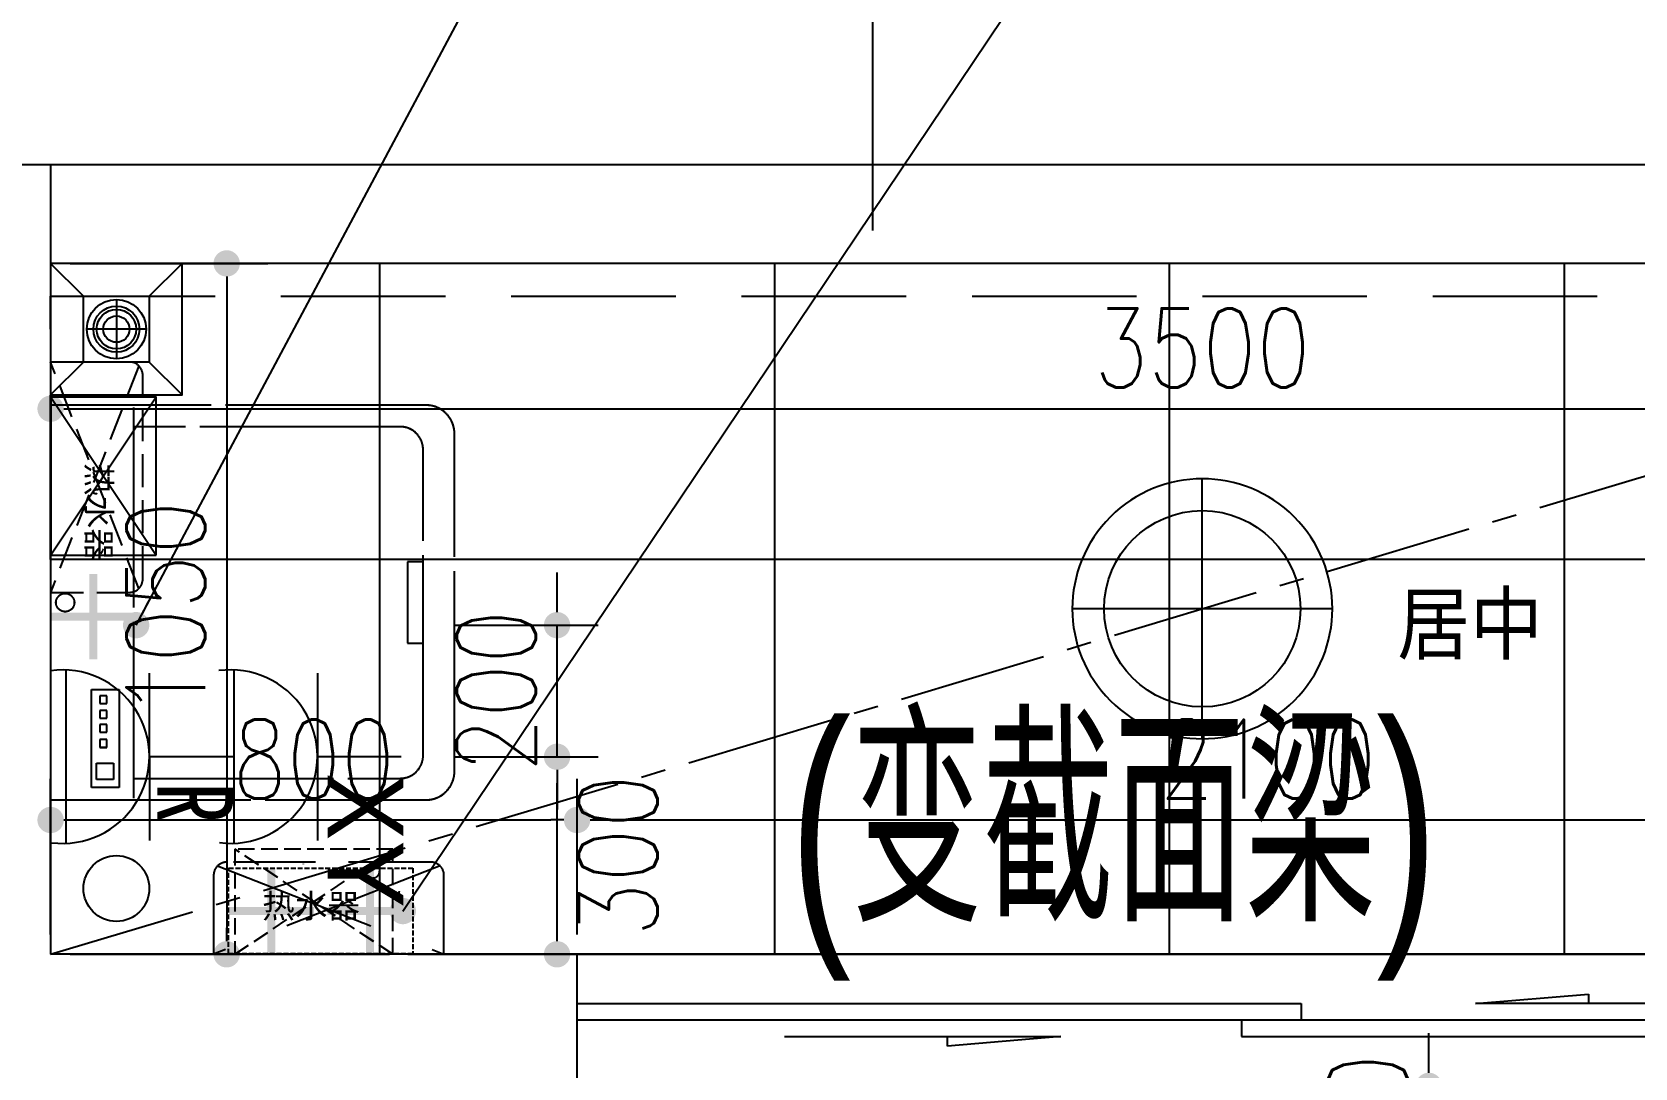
# Model space of a CAD drawing. Header units: inches. Extents: x -2597087 to 134135, y -662679 to 20000.
# Drawn here: x 6142 to 8577, y -9050 to -7476 of the extents above; entities that cross this region are included whole.
import ezdxf
from ezdxf.enums import TextEntityAlignment as Align

# ---------------------------------------------------------------- set-up
doc = ezdxf.new("R2010")
doc.units = ezdxf.units.IN
doc.header["$LTSCALE"] = 100
doc.header["$MEASUREMENT"] = 0
for name, pattern in [('$0$DASH', [0.35, 0.25, -0.1]), ('__DASH', [0.35, 0.25, -0.1]), ('CENTER', [50.8, 31.75, -6.35, 6.35, -6.35]), ('CENTER2', [1.125, 0.75, -0.125, 0.125, -0.125]), ('DASH', [0.35, 0.25, -0.1]), ('DASHDOT2', [12.7, 6.35, -3.175, 0, -3.175]), ('HIDDENX2', [0.75, 0.5, -0.25])]:
    doc.linetypes.add(name, pattern=pattern)
doc.layers.get('0').update_dxf_attribs({"linetype": 'CONTINUOUS'})
doc.layers.get('Defpoints').update_dxf_attribs({"linetype": 'CONTINUOUS'})
for name, color, linetype in [('-04给水图层', 142, 'CENTER'), ('00-梁编号', 2, 'CONTINUOUS'), ('00-梁虚线', 4, 'DASH'), ('DOOR', 4, 'CONTINUOUS'), ('EQUIP-动力', 3, 'CONTINUOUS'), ('floor', 8, 'CONTINUOUS'), ('IFC-NORM', 8, 'CONTINUOUS'), ('P平-FURN3', 251, 'CONTINUOUS'), ('RC-dim', 3, 'CONTINUOUS'), ('RC-LIGHT', 1, 'CONTINUOUS'), ('VPIPE-废水', 91, 'DASH'), ('WALL', 7, 'CONTINUOUS'), ('wall-dim', 3, 'CONTINUOUS'), ('WINDOW', 4, 'CONTINUOUS'), ('天地共', 1, 'CONTINUOUS'), ('天花开线', 4, 'CONTINUOUS'), ('家具', 1, 'DASH')]:
    doc.layers.add(name, color=color, linetype=linetype)
doc.styles.get("Standard").update_dxf_attribs({"font": 'txt.shx', "width": 0.8, "bigfont": 'GBCBIG.shx'})
doc.styles.add('STYLE1', font='stylu.ttf')
doc.styles.add('宋体', font='', dxfattribs={"width": 0.8})
doc.styles.add('结构海文', font='haiwenrs2015.shx', dxfattribs={"width": 0.7, "bigfont": 'haiwenhz.shx'})
doc.styles.get('宋体').set_extended_font_data('SimSun')
doc.dimstyles.new('50', dxfattribs={"dimscale": 50, "dimtxt": 2.4, "dimasz": 0.8, "dimexe": 1.25, "dimexo": 0.6, "dimgap": 0.65, "dimtad": 1, "dimdec": 0, "dimdsep": 46, "dimtxsty": 'Standard', "dimblk1": 'DOT', "dimblk2": 'DOT', "dimsah": 1, "dimcen": 2.5, "dimclrd": 3, "dimclre": 3, "dimclrt": 3, "dimadec": 0, "dimazin": 0, "dimtfac": 1, "dimtdec": 0, "dimtix": 1, "dimtmove": 2, "dimatfit": 0, "dimldrblk": 'DOT', "dimfxl": 5, "dimfxlon": 1, "dimarcsym": 0})

# ---------------------------------------------------------------- blocks, each defined once
blk = doc.blocks.new('$DorLib2D$00000131')
at = {"color": 0, "linetype": 'Continuous'}
for p, q in [((0.15, 0.125), (0.2319, 0.1973)), ((0.2319, 0.1973), (0.2319, 0.125)), ((-0.5, 0.125), (-0.5, 0)), ((0.0192, 0.125), (-0.5, 0.125)), ((0.0192, 0), (0.0192, 0.125)), ((0.35, 0.125), (0.15, 0.125)), ((-0.5, 0), (0.0192, 0)), ((-0.024, 0), (0.5, 0)), ((-0.024, -0.125), (-0.024, 0)), ((0.5, 0), (0.5, -0.125)), ((-0.35, -0.125), (-0.15, -0.125)), ((-0.2319, -0.1973), (-0.2319, -0.125)), ((-0.15, -0.125), (-0.2319, -0.1973)), ((0.5, -0.125), (-0.024, -0.125))]:
    blk.add_line(p, q, dxfattribs=at)
blk = doc.blocks.new('DL')
at = {"color": 8}
for p, q in [((0, 45), (0, -45)), ((45, 0), (-45, 0))]:
    blk.add_line(p, q, dxfattribs=at)
at = {"color": 1}
blk.add_lwpolyline([(-50, 50), (50, 50), (50, -50), (-50, -50)], close=True, dxfattribs=at)
at = {"color": 8}
for radius in [45, 35, 30, 20]:
    blk.add_circle((0, 0), radius, dxfattribs=at)
blk = doc.blocks.new('WEGB')
at = {"layer": 'IFC-NORM', "color": 8}
for p, q in [((17375, 5499.9), (17325, 5549.9)), ((17475, 5499.9), (17525, 5549.9)), ((17375, 5399.9), (17325, 5349.9)), ((17475, 5399.9), (17525, 5349.9))]:
    blk.add_line(p, q, dxfattribs=at)
blk.add_lwpolyline([(17525, 5549.9), (17325, 5549.9), (17325, 5349.9), (17525, 5349.9)], close=True, dxfattribs=at)
at = {"layer": 'IFC-NORM'}
blk.add_blockref('DL', (17425, 5449.9), dxfattribs=at)
blk = doc.blocks.new('DFG44EWDSDFG')
at = {"layer": 'DOOR'}
blk.add_line((9069.9, -8877.5), (6969.9, -8877.5), dxfattribs=at)
at = {"layer": 'VPIPE-废水', "linetype": 'Continuous'}
blk.add_circle((6269.9, -8777.5), 50, dxfattribs=at)
at = {"layer": 'WALL'}
for p, q in [((6169.9, -7677.5), (5969.9, -7677.5)), ((6169.9, -7677.5), (6169.9, -8377.5)), ((6169.9, -8377.5), (6169.9, -8877.5)), ((6969.9, -8877.5), (6169.9, -8877.5)), ((6969.9, -9077.5), (6969.9, -8877.5))]:
    blk.add_line(p, q, dxfattribs=at)
at = {"layer": 'WINDOW'}
for points in [[(9669.9, -7677.5), (6169.9, -7677.5)], [(9669.9, -7827.5), (6169.9, -7827.5)]]:
    blk.add_lwpolyline(points, dxfattribs=at)
at = {"layer": 'DOOR', "xscale": 2100, "yscale": 200, "zscale": 2100, "rotation": 180}
blk.add_blockref('$DorLib2D$00000131', (8019.9, -8977.5), dxfattribs=at)
at = {"layer": 'IFC-NORM'}
blk.add_blockref('WEGB', (-11155.1, -13377.3), dxfattribs=at)
blk = doc.blocks.new('FDHSFGD')
at = {"layer": '家具', "color": 1, "linetype": 'HIDDENX2'}
blk.add_line((-3.9, 183.3), (-686.9, 183.3), dxfattribs=at)
blk.add_lwpolyline([(-640, -377.9), (-50, -377.9, 0.414214), (0, -327.9), (0, 327.9), (-690, 327.9), (-690, -327.9, 0.414214)], format="xyb", close=True, dxfattribs=at)
for points in [[(-668.4, 256.3), (-497, 256.3), (-497, 208.2), (-668.4, 208.2)], [(-625.9, 218.1), (-654.2, 218.1), (-654.2, 247.8), (-625.9, 247.8)], [(-584.5, 242.1), (-598.1, 242.1), (-598.1, 229.4), (-584.5, 229.4)], [(-558.1, 242.1), (-571.7, 242.1), (-571.7, 229.4), (-558.1, 229.4)], [(-533.5, 242.1), (-547.2, 242.1), (-547.2, 229.4), (-533.5, 229.4)], [(-508, 242.1), (-521.7, 242.1), (-521.7, 229.4), (-508, 229.4)]]:
    blk.add_lwpolyline(points, close=True, dxfattribs=at)
blk.add_lwpolyline([(-652.3, 183.3), (-652.3, -283, 0.414214), (-612.3, -323), (-77.7, -323, 0.414214), (-37.7, -283), (-37.7, 183.3)], format="xyb", dxfattribs=at)
blk.add_lwpolyline([(-274, -323), (-274, -295.5), (-345, -295.5), (-416, -295.5), (-416, -323)], dxfattribs=at)
blk.add_circle((-345, 302.4), 16, dxfattribs=at)
blk = doc.blocks.new('_Dot')
at = {"color": 0, "linetype": 'ByBlock', "lineweight": -2}
blk.add_line((-0.5, 0), (-1, 0), dxfattribs=at)
at = {"color": 0, "linetype": 'ByBlock', "const_width": 0.5}
blk.add_lwpolyline([(-0.25, 0, 1), (0.25, 0, 1)], format="xyb", close=True, dxfattribs=at)
blk = doc.blocks.new('*D429')
at = {"layer": 'Defpoints', "color": 0, "transparency": 16777216}
for p in [(8019.9, -9077.5), (8019.9, -9227.5), (8264.1, -9227.5)]:
    blk.add_point(p, dxfattribs=at)
at = {"layer": 'RC-dim', "color": 3, "lineweight": -2, "transparency": 16777216}
for p, q in [((8264.1, -9037.5), (8264.1, -8997.5)), ((8049.9, -9077.5), (8326.6, -9077.5)), ((8264.1, -9077.5), (8264.1, -9227.5)), ((8049.9, -9227.5), (8326.6, -9227.5)), ((8264.1, -9267.5), (8264.1, -9307.5))]:
    blk.add_line(p, q, dxfattribs=at)
at = {"layer": 'RC-dim', "color": 3, "lineweight": -2, "transparency": 16777216, "xscale": 40, "yscale": 40, "zscale": 40}
for p, rotation in [((8264.1, -9077.5), 270), ((8264.1, -9227.5), 90)]:
    blk.add_blockref('_Dot', p, dxfattribs=dict(at, rotation=rotation))
at = {"layer": 'RC-dim', "color": 3, "transparency": 16777216, "insert": (8171.6, -9152.5), "char_height": 120, "attachment_point": 5, "rotation": 90}
blk.add_mtext('150', dxfattribs=at)
blk = doc.blocks.new('rtukk')
at = {"layer": 'RC-LIGHT', "color": 8}
for p, q in [((15875, 5749.9), (15875, 6049.9)), ((16025, 5899.9), (15725, 5899.9))]:
    blk.add_line(p, q, dxfattribs=at)
blk.add_circle((15875, 5899.9), 113.3, dxfattribs=at)
at = {"layer": 'RC-LIGHT', "extrusion": (0, 0, -1)}
blk.add_ellipse((15875, 5899.9), major_axis=(-106.1, 106.1), ratio=1, dxfattribs=at)
blk = doc.blocks.new('DREGFDS34DFDFDFFDDFDF')
at = {"layer": 'EQUIP-动力', "color": 8, "linetype": '__DASH', "ltscale": 10}
for p, q in [((34759.5, -8042.9), (34189.2, -8042.9)), ((34189.2, -8042.9), (34189.2, -8642.9)), ((34315, -8046.3), (34315, -8640.2)), ((34720.5, -8075.7), (34315, -8075.7)), ((34803, -8599.4), (34803, -8086.4)), ((34755.2, -8575.3), (34755.2, -8110.5)), ((34755.2, -8281.1), (34731.3, -8281.1)), ((34731.3, -8281.1), (34731.3, -8342.9)), ((34731.3, -8342.9), (34731.3, -8404.7)), ((34731.3, -8404.7), (34755.2, -8404.7)), ((34251.4, -8624.1), (34251.4, -8475.1)), ((34251.4, -8475.1), (34293.3, -8475.1)), ((34293.3, -8475.1), (34293.3, -8624.1)), ((34263.8, -8484.7), (34263.8, -8496.5)), ((34274.8, -8484.7), (34263.8, -8484.7)), ((34263.8, -8496.5), (34274.8, -8496.5)), ((34274.8, -8496.5), (34274.8, -8484.7)), ((34263.8, -8506.8), (34263.8, -8518.7)), ((34274.8, -8506.8), (34263.8, -8506.8)), ((34263.8, -8518.7), (34274.8, -8518.7)), ((34274.8, -8518.7), (34274.8, -8506.8)), ((34263.8, -8528.2), (34263.8, -8540)), ((34274.8, -8528.2), (34263.8, -8528.2)), ((34263.8, -8540), (34274.8, -8540)), ((34274.8, -8540), (34274.8, -8528.2)), ((34263.8, -8551.1), (34263.8, -8563)), ((34274.8, -8551.1), (34263.8, -8551.1)), ((34263.8, -8563), (34274.8, -8563)), ((34274.8, -8563), (34274.8, -8551.1)), ((34258.8, -8611.8), (34258.8, -8587.1)), ((34258.8, -8587.1), (34284.7, -8587.1)), ((34284.7, -8587.1), (34284.7, -8611.8)), ((34284.7, -8611.8), (34258.8, -8611.8)), ((34315, -8610.1), (34720.5, -8610.1)), ((34189.2, -8642.9), (34759.5, -8642.9)), ((34293.3, -8624.1), (34251.4, -8624.1))]:
    blk.add_line(p, q, dxfattribs=at)
for centre, major_axis, start_param, end_param in [((34759.5, -8086.4), (-30.7, 30.7), 3.926991, 5.497787), ((34720.5, -8110.5), (-24.6, 24.6), 3.926991, 5.497787), ((34211.3, -8342.9), (9.86, 9.86), 0.785398, 7.068583), ((34720.5, -8575.3), (-24.6, 24.6), 2.356194, 3.926991), ((34759.5, -8599.4), (30.7, 30.7), 3.926991, 5.497787)]:
    blk.add_ellipse(centre, major_axis=major_axis, ratio=1, start_param=start_param, end_param=end_param, dxfattribs=at)
blk = doc.blocks.new('erwewe')
at = {"layer": 'EQUIP-动力', "color": 4, "linetype": 'ByBlock', "const_width": 12}
for points in [[(8163.4, 23487.1), (8163.4, 23479.9), (8163.4, 23357.1)], [(8098.4, 23422.1), (8105.3, 23422.1), (8228.4, 23422.1)]]:
    blk.add_lwpolyline(points, dxfattribs=at)
blk = doc.blocks.new('123541256341265131dfasd123r2341231')
at = {"layer": '家具'}
blk.add_lwpolyline([(1532461.1, -147962.4), (1532701.1, -147962.4), (1532701.1, -147802.4), (1532461.1, -147802.4)], close=True, dxfattribs=at)
for points in [[(1532701.1, -147802.4), (1532461.1, -147962.4)], [(1532461.1, -147802.4), (1532701.1, -147962.4)]]:
    blk.add_lwpolyline(points, dxfattribs=at)
blk = doc.blocks.new('UUU')
at = {"layer": '家具', "color": 1, "linetype": '__DASH', "ltscale": 2}
for p, q in [((172280.4, 442.1), (171930.4, 442.1)), ((171930.4, 442.1), (171930.4, 322.1)), ((172274.5, 308), (171930.4, 442.1)), ((171936.2, 308), (172280.4, 442.1)), ((172280.4, 322.1), (172280.4, 442.1)), ((171950.4, 302.1), (172260.4, 302.1))]:
    blk.add_line(p, q, dxfattribs=at)
for centre, start, end in [((171950.4, 322.1), 180, 270), ((172260.4, 322.1), 270, 0)]:
    blk.add_arc(centre, 20, start, end, dxfattribs=at)
blk = doc.blocks.new('A$C13D5077C')
at = {"layer": 'EQUIP-动力', "color": 7}
for points in [[(0, 262.5), (0, 135.5)], [(-127, 135.5), (127, 135.5)], [(-132.1, 8.5), (131.5, 8.5)]]:
    blk.add_lwpolyline(points, dxfattribs=at)
blk.add_lwpolyline([(130.5, -13.1, 1.142122), (-130.9, -14.4)], format="xyb", dxfattribs=at)
blk = doc.blocks.new('A$C48230E27')
at = {"layer": 'EQUIP-动力', "color": 2, "rotation": 270}
blk.add_blockref('A$C13D5077C', (2.9, -0.2), dxfattribs=at)
at = {"layer": 'EQUIP-动力', "style": '宋体', "width": 0.8}
blk.add_text('R', height=115.1, rotation=270.0003, dxfattribs=at).set_placement((208.1, -69.6), align=Align.MIDDLE_CENTER)
blk = doc.blocks.new('*D516')
at = {"layer": 'Defpoints', "color": 0, "transparency": 16777216}
for p in [(6753.8, -8577.3), (6939.5, -8577.3), (6682.6, -8877.5)]:
    blk.add_point(p, dxfattribs=at)
at = {"layer": 'EQUIP-动力', "color": 3, "lineweight": -2, "transparency": 16777216}
for p, q in [((6783.8, -8577.3), (7002, -8577.3)), ((6939.5, -8837.5), (6939.5, -8617.3)), ((6712.6, -8877.5), (7002, -8877.5))]:
    blk.add_line(p, q, dxfattribs=at)
at = {"layer": 'EQUIP-动力', "color": 3, "lineweight": -2, "transparency": 16777216, "xscale": 40, "yscale": 40, "zscale": 40}
for p, rotation in [((6939.5, -8577.3), 90), ((6939.5, -8877.5), 270)]:
    blk.add_blockref('_Dot', p, dxfattribs=dict(at, rotation=rotation))
at = {"layer": 'EQUIP-动力', "color": 3, "transparency": 16777216, "insert": (7032.3, -8727.4), "char_height": 120, "attachment_point": 5, "rotation": 90}
blk.add_mtext('300', dxfattribs=at)
blk = doc.blocks.new('A$C2AC03F9A')
at = {"layer": 'EQUIP-动力', "color": 2, "rotation": 90}
blk.add_blockref('A$C13D5077C', (193.1, 84.8), dxfattribs=at)
at = {"layer": 'EQUIP-动力', "style": 'STYLE1'}
blk.add_text('XY', height=115.07, rotation=90.0003, dxfattribs=at).set_placement((-15.5, 211.9), align=Align.MIDDLE_CENTER)
blk = doc.blocks.new('*D517')
at = {"layer": 'Defpoints', "color": 0, "transparency": 16777216}
for p in [(6753.8, -8377.3), (6939.5, -8377.3), (6753.8, -8577.3)]:
    blk.add_point(p, dxfattribs=at)
at = {"layer": 'EQUIP-动力', "color": 3, "lineweight": -2, "transparency": 16777216}
for p, q in [((6939.5, -8337.3), (6939.5, -8297.3)), ((6783.8, -8377.3), (7002, -8377.3)), ((6939.5, -8577.3), (6939.5, -8377.3)), ((6783.8, -8577.3), (7002, -8577.3)), ((6939.5, -8617.3), (6939.5, -8657.3))]:
    blk.add_line(p, q, dxfattribs=at)
at = {"layer": 'EQUIP-动力', "color": 3, "lineweight": -2, "transparency": 16777216, "xscale": 40, "yscale": 40, "zscale": 40}
for p, rotation in [((6939.5, -8377.3), 270), ((6939.5, -8577.3), 90)]:
    blk.add_blockref('_Dot', p, dxfattribs=dict(at, rotation=rotation))
at = {"layer": 'EQUIP-动力', "color": 3, "transparency": 16777216, "insert": (6847, -8477.3), "char_height": 120, "attachment_point": 5, "rotation": 90}
blk.add_mtext('200', dxfattribs=at)
blk = doc.blocks.new('h54h5h56j56')
at = {"layer": '-04给水图层', "color": 8, "linetype": '$0$DASH', "ltscale": 5}
for p, q in [((30145.4, 16630.8), (29575.1, 16630.8)), ((29575.1, 16630.8), (29575.1, 16030.8)), ((29700.9, 16627.4), (29700.9, 16033.5)), ((30106.4, 16598), (29700.9, 16598)), ((30188.9, 16074.3), (30188.9, 16587.4)), ((30141.2, 16098.4), (30141.2, 16563.2)), ((30141.2, 16392.6), (30117.2, 16392.6)), ((30117.2, 16392.6), (30117.2, 16330.8)), ((30117.2, 16330.8), (30117.2, 16269.1)), ((30117.2, 16269.1), (30141.2, 16269.1)), ((29637.4, 16049.7), (29637.4, 16198.7)), ((29637.4, 16198.7), (29679.2, 16198.7)), ((29679.2, 16198.7), (29679.2, 16049.7)), ((29649.7, 16189.1), (29649.7, 16177.2)), ((29660.8, 16189.1), (29649.7, 16189.1)), ((29649.7, 16177.2), (29660.8, 16177.2)), ((29660.8, 16177.2), (29660.8, 16189.1)), ((29649.7, 16166.9), (29649.7, 16155.1)), ((29660.8, 16166.9), (29649.7, 16166.9)), ((29649.7, 16155.1), (29660.8, 16155.1)), ((29660.8, 16155.1), (29660.8, 16166.9)), ((29649.7, 16145.6), (29649.7, 16133.7)), ((29660.8, 16145.6), (29649.7, 16145.6)), ((29649.7, 16133.7), (29660.8, 16133.7)), ((29660.8, 16133.7), (29660.8, 16145.6)), ((29649.7, 16122.6), (29649.7, 16110.8)), ((29660.8, 16122.6), (29649.7, 16122.6)), ((29649.7, 16110.8), (29660.8, 16110.8)), ((29660.8, 16110.8), (29660.8, 16122.6)), ((29644.8, 16062), (29644.8, 16086.6)), ((29644.8, 16086.6), (29670.6, 16086.6)), ((29670.6, 16086.6), (29670.6, 16062)), ((29670.6, 16062), (29644.8, 16062)), ((29700.9, 16063.6), (30106.4, 16063.6)), ((29575.1, 16030.8), (30145.4, 16030.8)), ((29679.2, 16049.7), (29637.4, 16049.7))]:
    blk.add_line(p, q, dxfattribs=at)
for centre, major_axis, start_param, end_param in [((30145.4, 16587.4), (-30.7, 30.7), 3.926991, 5.497787), ((30106.4, 16563.2), (-24.6, 24.6), 3.926991, 5.497787), ((29597.3, 16330.8), (9.86, 9.86), 0.785398, 7.068583), ((30106.4, 16098.4), (-24.6, 24.6), 2.356194, 3.926991), ((30145.4, 16074.3), (30.7, 30.7), 3.926991, 5.497787)]:
    blk.add_ellipse(centre, major_axis=major_axis, ratio=1, start_param=start_param, end_param=end_param, dxfattribs=at)
blk = doc.blocks.new('*D596')
at = {"layer": 'Defpoints', "color": 0, "transparency": 16777216}
for p in [(6169.9, -7827.5), (6169.9, -8877.5), (6437.5, -8877.5)]:
    blk.add_point(p, dxfattribs=at)
at = {"layer": 'wall-dim', "color": 3, "lineweight": -2, "transparency": 16777216}
for p, q in [((6199.9, -7827.5), (6500, -7827.5)), ((6437.5, -7867.5), (6437.5, -8837.5)), ((6199.9, -8877.5), (6500, -8877.5))]:
    blk.add_line(p, q, dxfattribs=at)
at = {"layer": 'wall-dim', "color": 3, "lineweight": -2, "transparency": 16777216, "xscale": 40, "yscale": 40, "zscale": 40}
for p, rotation in [((6437.5, -7827.5), 90), ((6437.5, -8877.5), 270)]:
    blk.add_blockref('_Dot', p, dxfattribs=dict(at, rotation=rotation))
at = {"layer": 'wall-dim', "color": 3, "transparency": 16777216, "insert": (6345, -8352.5), "char_height": 120, "attachment_point": 5, "rotation": 90}
blk.add_mtext('1050', dxfattribs=at)
blk = doc.blocks.new('*D597')
at = {"layer": 'Defpoints', "color": 0, "transparency": 16777216}
for p in [(6969.9, -8673.4), (6169.9, -8877.5), (6969.9, -8877.5)]:
    blk.add_point(p, dxfattribs=at)
at = {"layer": 'wall-dim', "color": 3, "lineweight": -2, "transparency": 16777216}
for p, q in [((6169.9, -8847.5), (6169.9, -8610.9)), ((6969.9, -8847.5), (6969.9, -8610.9)), ((6209.9, -8673.4), (6929.9, -8673.4))]:
    blk.add_line(p, q, dxfattribs=at)
at = {"layer": 'wall-dim', "color": 3, "lineweight": -2, "transparency": 16777216, "xscale": 40, "yscale": 40, "zscale": 40, "rotation": 180}
blk.add_blockref('_Dot', (6169.9, -8673.4), dxfattribs=at)
at = {"layer": 'wall-dim', "color": 3, "lineweight": -2, "transparency": 16777216, "xscale": 40, "yscale": 40, "zscale": 40}
blk.add_blockref('_Dot', (6969.9, -8673.4), dxfattribs=at)
at = {"layer": 'wall-dim', "color": 3, "transparency": 16777216, "insert": (6569.9, -8580.9), "char_height": 120, "attachment_point": 5}
blk.add_mtext('800', dxfattribs=at)
blk = doc.blocks.new('*D598')
at = {"layer": 'Defpoints', "color": 0, "transparency": 16777216}
for p in [(9069.9, -8673.4), (6969.9, -8877.5), (9069.9, -8877.5)]:
    blk.add_point(p, dxfattribs=at)
at = {"layer": 'wall-dim', "color": 3, "lineweight": -2, "transparency": 16777216}
for p, q in [((6969.9, -8847.5), (6969.9, -8610.9)), ((9069.9, -8847.5), (9069.9, -8610.9)), ((7009.9, -8673.4), (9029.9, -8673.4))]:
    blk.add_line(p, q, dxfattribs=at)
at = {"layer": 'wall-dim', "color": 3, "lineweight": -2, "transparency": 16777216, "xscale": 40, "yscale": 40, "zscale": 40, "rotation": 180}
blk.add_blockref('_Dot', (6969.9, -8673.4), dxfattribs=at)
at = {"layer": 'wall-dim', "color": 3, "lineweight": -2, "transparency": 16777216, "xscale": 40, "yscale": 40, "zscale": 40}
blk.add_blockref('_Dot', (9069.9, -8673.4), dxfattribs=at)
at = {"layer": 'wall-dim', "color": 3, "transparency": 16777216, "insert": (8019.9, -8580.9), "char_height": 120, "attachment_point": 5}
blk.add_mtext('2100', dxfattribs=at)
blk = doc.blocks.new('*D601')
at = {"layer": 'Defpoints', "color": 0, "transparency": 16777216}
for p in [(6169.9, -7827.5), (9669.9, -7827.5), (9669.9, -8048.4)]:
    blk.add_point(p, dxfattribs=at)
at = {"layer": 'wall-dim', "color": 3, "lineweight": -2, "transparency": 16777216}
for p, q in [((6169.9, -7857.5), (6169.9, -8110.9)), ((9669.9, -7857.5), (9669.9, -8110.9)), ((6209.9, -8048.4), (9629.9, -8048.4))]:
    blk.add_line(p, q, dxfattribs=at)
at = {"layer": 'wall-dim', "color": 3, "lineweight": -2, "transparency": 16777216, "xscale": 40, "yscale": 40, "zscale": 40, "rotation": 180}
blk.add_blockref('_Dot', (6169.9, -8048.4), dxfattribs=at)
at = {"layer": 'wall-dim', "color": 3, "lineweight": -2, "transparency": 16777216, "xscale": 40, "yscale": 40, "zscale": 40}
blk.add_blockref('_Dot', (9669.9, -8048.4), dxfattribs=at)
at = {"layer": 'wall-dim', "color": 3, "transparency": 16777216, "insert": (7919.9, -7955.9), "char_height": 120, "attachment_point": 5}
blk.add_mtext('3500', dxfattribs=at)
blk = doc.blocks.new('GTDEHD')
at = {"layer": '00-梁编号', "color": 8}
blk.add_line((103860, -16281.4), (103860, -14415.9), dxfattribs=at)
at = {"layer": '00-梁虚线', "color": 8, "ltscale": 10}
for p, q in [((102610.8, -16781.4), (102610.8, -16381.4)), ((102610.8, -16381.4), (106110.8, -16381.4))]:
    blk.add_line(p, q, dxfattribs=at)
at = {"layer": '00-梁编号', "color": 8, "linetype": 'Continuous', "style": '结构海文', "width": 0.7}
blk.add_text('(变截面梁)', height=300, dxfattribs=at).set_placement((104226.1, -17331.4), align=Align.CENTER)
blk = doc.blocks.new('rdukk')
at = {"layer": 'EQUIP-动力', "color": 8, "linetype": 'DASH', "ltscale": 0.3}
blk.add_lwpolyline([(1730351.2, -161443.7), (1730481.2, -161443.7), (1730481.2, -161723.7), (1730351.2, -161723.7)], close=True, dxfattribs=at)
at = {"layer": 'EQUIP-动力', "color": 4, "linetype": 'ByBlock', "rotation": 270}
for p in [(1706994.1, -153345.3), (1706994.1, -153495.3)]:
    blk.add_blockref('erwewe', p, dxfattribs=at)
blk = doc.blocks.new('FDGDFG34DFG')
at = {"layer": 'EQUIP-动力', "color": 8, "linetype": '__DASH', "ltscale": 5}
for p, q in [((-2003.6, -7327.5), (-2123.6, -7327.5)), ((-1983.6, -7657.5), (-1983.6, -7347.5))]:
    blk.add_line(p, q, dxfattribs=at)
at = {"layer": 'EQUIP-动力', "color": 8, "linetype": '__DASH', "ltscale": 10}
for p, q in [((-2123.6, -7327.5), (-2123.6, -7677.5)), ((-1989.5, -7671.6), (-2123.6, -7327.5)), ((-1989.5, -7333.3), (-2123.6, -7677.5)), ((-2123.6, -7677.5), (-2003.6, -7677.5))]:
    blk.add_line(p, q, dxfattribs=at)
for centre, radius, start, end in [((-2003.6, -7347.5), 20, 0, 90), ((-1986, -7455.2), 8.91, 265.1857, 270), ((-1997.6, -7569.6), 10, 180, 270), ((-2027.6, -7599.7), 10, 180, 270), ((-2003.6, -7657.5), 20, 270, 0)]:
    blk.add_arc(centre, radius, start, end, dxfattribs=at)
at = {"layer": 'EQUIP-动力', "color": 6}
blk.add_blockref('rdukk', (-1732474.2, 154093.5), dxfattribs=at)
at = {"layer": 'EQUIP-动力', "color": 8, "linetype": '__DASH', "ltscale": 10, "style": 'STYLE1'}
blk.add_text('热水器', height=36.29, rotation=270, dxfattribs=at).set_placement((-2068.4, -7401.3))

msp = doc.modelspace()

# ---------------------------------------------------------------- hatches: boundary and pattern name
at = {"layer": 'floor'}
h = msp.add_hatch(dxfattribs=at)
h.set_pattern_fill('_USER', color=256, scale=600, double=1, pattern_type=0)
h.set_pattern_definition([(0, (9669.9, -8877.45), (0, 600), []), (90, (9669.9, -8877.45), (-600, 4e-14), [])])
h.paths.add_polyline_path([(6169.915, -7827.452), (9669.915, -7827.452), (9669.915, -8877.452), (6169.915, -8877.452)])

# ---------------------------------------------------------------- linework, layer by layer
at = {"layer": 'EQUIP-动力', "color": 8}
msp.add_lwpolyline([(6330.189, -8270.686), (6330.189, -8030.686), (6170.189, -8030.686), (6170.189, -8270.686)], close=True, dxfattribs=at)
for points in [[(6170.189, -8030.686), (6330.189, -8270.686)], [(6330.189, -8030.686), (6170.189, -8270.686)]]:
    msp.add_lwpolyline(points, dxfattribs=at)
at = {"layer": '天地共'}
msp.add_lwpolyline([(6969.915, -8877.452), (9069.915, -8877.452), (9069.915, -9077.452), (6969.915, -9077.452)], close=True, dxfattribs=at)
at = {"layer": '天花开线', "linetype": 'CENTER2', "ltscale": 3}
msp.add_line((6169.915, -8877.452), (9669.915, -7827.452), dxfattribs=at)
at = {"layer": '家具'}
msp.add_lwpolyline([(6689.915, -8877.452), (6449.915, -8717.452)], dxfattribs=at)

# ---------------------------------------------------------------- block references
at = {"layer": '-04给水图层'}
msp.add_blockref('h54h5h56j56', (-23405.213, -24673.725), dxfattribs=at)
msp.add_blockref('DFG44EWDSDFG', (0, 0))
at = {"color": 1, "rotation": 90}
msp.add_blockref('FDGDFG34DFG', (-909.861, -6753.812), dxfattribs=at)
at = {"layer": '00-梁虚线'}
msp.add_blockref('GTDEHD', (-96440.852, 8503.907), dxfattribs=at)
at = {"layer": 'EQUIP-动力', "color": 2}
msp.add_blockref('DREGFDS34DFDFDFFDDFDF', (-28019.272, 0), dxfattribs=at)
at = {"layer": 'EQUIP-动力', "color": 4, "linetype": 'ByBlock', "xscale": -1, "rotation": 180}
msp.add_blockref('erwewe', (-1928.525, 15057.651), dxfattribs=at)
at = {"layer": 'EQUIP-动力', "color": 2}
for name, p, rotation in [('A$C48230E27', (6181.539, -8577.215), 0.0212773975000587), ('A$C2AC03F9A', (6632.973, -8492.545), 180)]:
    msp.add_blockref(name, p, dxfattribs=dict(at, rotation=rotation))
at = {"layer": 'P平-FURN3', "rotation": 180}
msp.add_blockref('123541256341265131dfasd123r2341231', (1539151.047, -156679.897), dxfattribs=at)
at = {"layer": 'RC-LIGHT', "xscale": 1.316666666666667, "yscale": 1.316666666666667, "zscale": 1.316666666666667}
msp.add_blockref('rtukk', (-12982.169, -16120.612), dxfattribs=at)
at = {"layer": '家具', "color": 8, "linetype": 'DASH', "rotation": 89.99999999999997}
msp.add_blockref('UUU', (6612.027, -180257.827), dxfattribs=at)
at = {"layer": '家具', "xscale": 0.8695652173773851, "yscale": 0.8695652173773851, "rotation": 89.99999999999999}
msp.add_blockref('FDHSFGD', (6455.061, -8042.886), dxfattribs=at)

# ---------------------------------------------------------------- texts
at = {"layer": '天花开线', "linetype": 'DASHDOT2', "ltscale": 0.1, "style": 'STYLE1', "width": 0.9}
msp.add_text('居中', height=90, dxfattribs=at).set_placement((8216.198, -8419.863))
at = {"layer": '家具', "color": 8, "style": 'STYLE1'}
msp.add_text('热水器', height=36.2921, rotation=270, dxfattribs=at).set_placement((6225.11, -8131.072))

# ---------------------------------------------------------------- dimensions: what is measured, and where the dimension line sits
at = {"layer": 'EQUIP-动力'}
dim = msp.add_linear_dim(base=(6939.527, -8377.284), p1=(6753.797, -8577.284), p2=(6753.797, -8377.284), angle=90, dimstyle='50', dxfattribs=at)
dim.commit()
dim.dimension.update_dxf_attribs({"geometry": '*D517', "text_midpoint": (6847.027, -8477.284)})
dim = msp.add_linear_dim(base=(6939.527, -8577.284), p1=(6682.629, -8877.452), p2=(6753.797, -8577.284), angle=270, dimstyle='50', dxfattribs=at)
dim.commit()
dim.dimension.update_dxf_attribs({"geometry": '*D516', "text_midpoint": (7032.258, -8727.368), "dimtype": 160})
at = {"layer": 'RC-dim', "color": 1}
dim = msp.add_linear_dim(base=(8264.139, -9227.452), p1=(8019.915, -9077.452), p2=(8019.915, -9227.452), angle=90, dimstyle='50', override={"dimarcsym": 2}, dxfattribs=at)
dim.commit()
dim.dimension.update_dxf_attribs({"geometry": '*D429', "text_midpoint": (8171.639, -9152.452)})
at = {"layer": 'wall-dim'}
dim = msp.add_linear_dim(base=(6437.53, -8877.452), p1=(6169.915, -7827.452), p2=(6169.915, -8877.452), angle=90, dimstyle='50', override={"dimarcsym": 2}, dxfattribs=at)
dim.commit()
dim.dimension.update_dxf_attribs({"geometry": '*D596', "text_midpoint": (6345.03, -8352.452)})
for base, p1, p2, picture, middle in [((9669.915, -8048.413), (6169.915, -7827.452), (9669.915, -7827.452), '*D601', (7919.915, -7955.913)), ((6969.915, -8673.358), (6169.915, -8877.452), (6969.915, -8877.452), '*D597', (6569.915, -8580.858)), ((9069.915, -8673.358), (6969.915, -8877.452), (9069.915, -8877.452), '*D598', (8019.915, -8580.858))]:
    dim = msp.add_linear_dim(base=base, p1=p1, p2=p2, dimstyle='50', override={"dimarcsym": 2}, dxfattribs=at)
    dim.commit()
    dim.dimension.update_dxf_attribs({"geometry": picture, "text_midpoint": middle})

# ---------------------------------------------------------------- leaders
at = {"layer": 'EQUIP-动力', "color": 1}
msp.add_leader([(6299.915, -8377.284), (7625.55, -5888.815), (8852.964, -5888.815)], dimstyle='50', override={"dimgap": 0.65, "dimtad": 0, "dimarcsym": 2}, dxfattribs=at)
at = {"layer": 'EQUIP-动力'}
msp.add_leader([(6705.158, -8811.826, 0), (7952.488, -6953.892, 0), (9383.227, -6953.893, 0)], dimstyle='50', dxfattribs=at)

doc.saveas('drawing.dxf')
